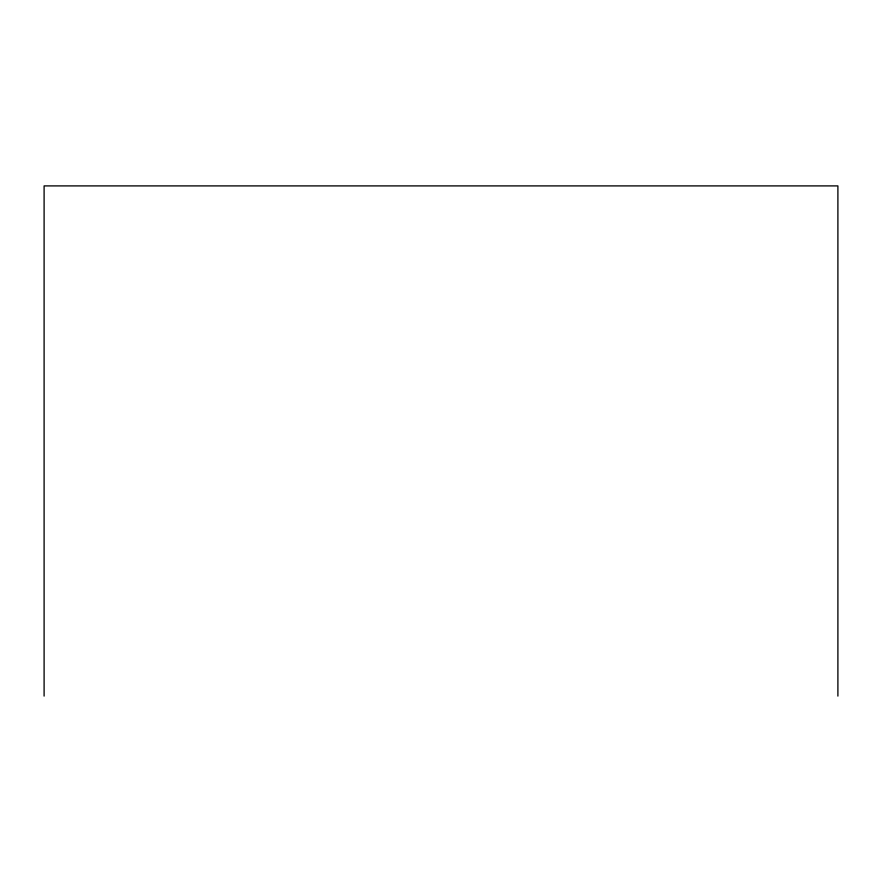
<?xml version="1.0" encoding="UTF-8"?>
<svg xmlns="http://www.w3.org/2000/svg" width="882" height="882" viewBox="0 0 882 882"><rect width="100%" height="100%" fill="white"/><g stroke="black" fill="none" stroke-linecap="round" stroke-linejoin="round"><path stroke-width="1.32" d="M837.9 696.096L837.9 185.904L44.1 185.904L44.1 696.096"/></g></svg>
